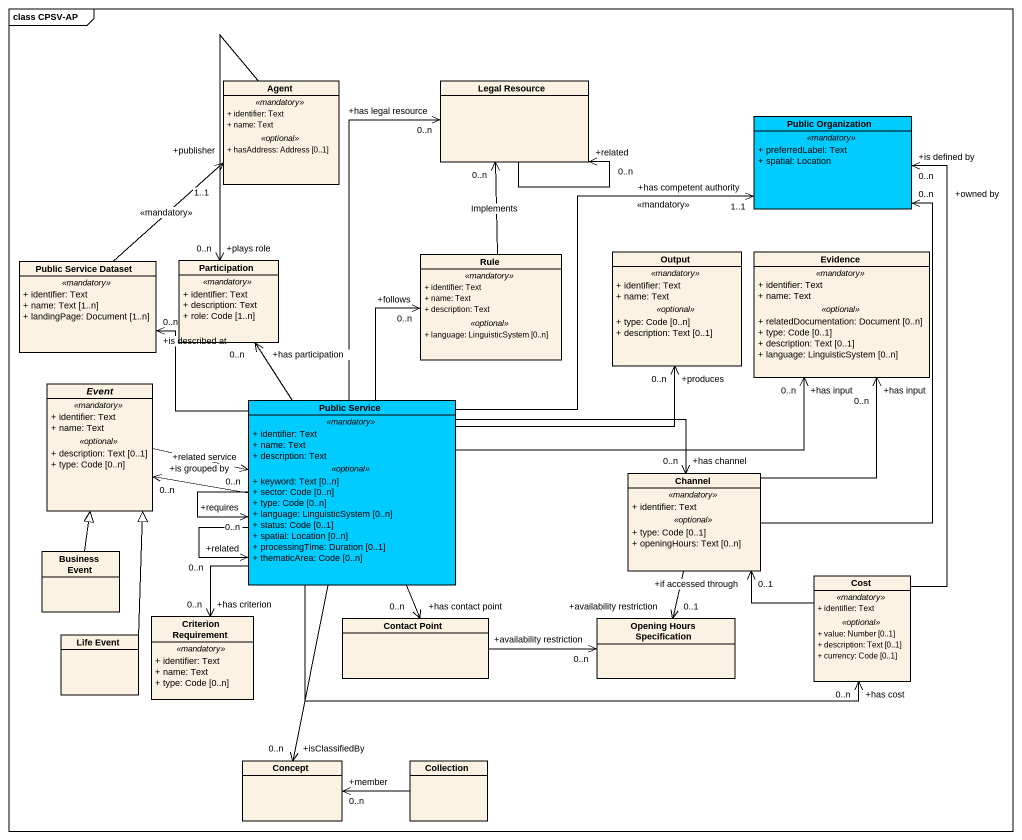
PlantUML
@startuml
mainframe class CPSV-AP
hide circle
hide empty members
skinparam classAttributeIconSize 0
class "Agent" as Agent_ {
  .. <<mandatory>> ..
  + identifier: Text
  + name: Text
  .. <<optional>> ..
  + hasAddress: Address [0..1]
}
class "Legal Resource" as Legal_Resource
class "Public Organization" as Public_Organization #00CCFF {
  .. <<mandatory>> ..
  + preferredLabel: Text
  + spatial: Location
}
class "Public Service Dataset" as Public_Service_Dataset {
  .. <<mandatory>> ..
  + identifier: Text
  + name: Text [1..n]
  + landingPage: Document [1..n]
}
class Participation {
  .. <<mandatory>> ..
  + identifier: Text
  + description: Text
  + role: Code [1..n]
}
class Rule {
  .. <<mandatory>> ..
  + identifier: Text
  + name: Text
  + description: Text
  .. <<optional>> ..
  + language: LinguisticSystem [0..n]
}
class Output {
  .. <<mandatory>> ..
  + identifier: Text
  + name: Text
  .. <<optional>> ..
  + type: Code [0..n]
  + description: Text [0..1]
}
class Evidence {
  .. <<mandatory>> ..
  + identifier: Text
  + name: Text
  .. <<optional>> ..
  + relatedDocumentation: Document [0..n]
  + type: Code [0..1]
  + description: Text [0..1]
  + language: LinguisticSystem [0..n]
}
abstract class Event {
  .. <<mandatory>> ..
  + identifier: Text
  + name: Text
  .. <<optional>> ..
  + description: Text [0..1]
  + type: Code [0..n]
}
class "Public Service" as Public_Service #00CCFF {
  .. <<mandatory>> ..
  + identifier: Text
  + name: Text
  + description: Text
  .. <<optional>> ..
  + keyword: Text [0..n]
  + sector: Code [0..n]
  + type: Code [0..n]
  + language: LinguisticSystem [0..n]
  + status: Code [0..1]
  + spatial: Location [0..n]
  + processingTime: Duration [0..1]
  + thematicArea: Code [0..n]
}
class Channel {
  .. <<mandatory>> ..
  + identifier: Text
  .. <<optional>> ..
  + type: Code [0..1]
  + openingHours: Text [0..n]
}
class "Business Event" as Business_Event
class Cost {
  .. <<mandatory>> ..
  + identifier: Text
  .. <<optional>> ..
  + value: Number [0..1]
  + description: Text [0..1]
  + currency: Code [0..1]
}
class "Criterion Requirement" as Criterion_Requirement {
  .. <<mandatory>> ..
  + identifier: Text
  + name: Text
  + type: Code [0..n]
}
class "Contact Point" as Contact_Point
class "Opening Hours Specification" as Opening_Hours_Specification
class "Life Event" as Life_Event
class Concept
class Collection
Agent_ --> "+plays role\n0..n" Participation
Legal_Resource --> "+related\n0..n" Legal_Resource
Legal_Resource "0..n" <-- Rule : Implements
Public_Organization "+has competent authority\n1..1" <-- Public_Service : <<mandatory>>
Public_Service_Dataset -up-> "+publisher\n1..1" Agent_ : <<mandatory>>
Public_Service_Dataset "+is described at\n0..n" <-- Public_Service
Rule "+follows\n0..n" <-- Public_Service
Event -right-> "+related service\n0..n" Public_Service
Public_Service -up-> "+has legal resource\n0..n" Legal_Resource
Public_Service -up-> "+has participation\n0..n" Participation
Public_Service -right-> "+produces\n0..n" Output
Public_Service -right-> "+has input\n0..n" Evidence
Public_Service -left-> "+is grouped by\n0..n" Event
Public_Service --> "+requires\n0..n" Public_Service
Public_Service --> "+related\n0..n" Public_Service
Public_Service -right-> "+has channel\n0..n" Channel
Public_Service -right-> "+has cost\n0..n" Cost
Public_Service --> "+has criterion\n0..n" Criterion_Requirement
Public_Service --> "+has contact point\n0..n" Contact_Point
Public_Service --> "+isClassifiedBy\n0..n" Concept
Channel -up-> "+owned by\n0..n" Public_Organization
Channel -up-> "+has input\n0..n" Evidence
Channel "+if accessed through\n0..1" <-- Cost
Channel --> "+availability restriction\n0..1" Opening_Hours_Specification
Business_Event -up-|> Event
Cost -up-> "+is defined by\n0..n" Public_Organization
Contact_Point -right-> "+availability restriction\n0..n" Opening_Hours_Specification
Life_Event -up-|> Event
Collection -left-> "+member\n0..n" Concept
@enduml
